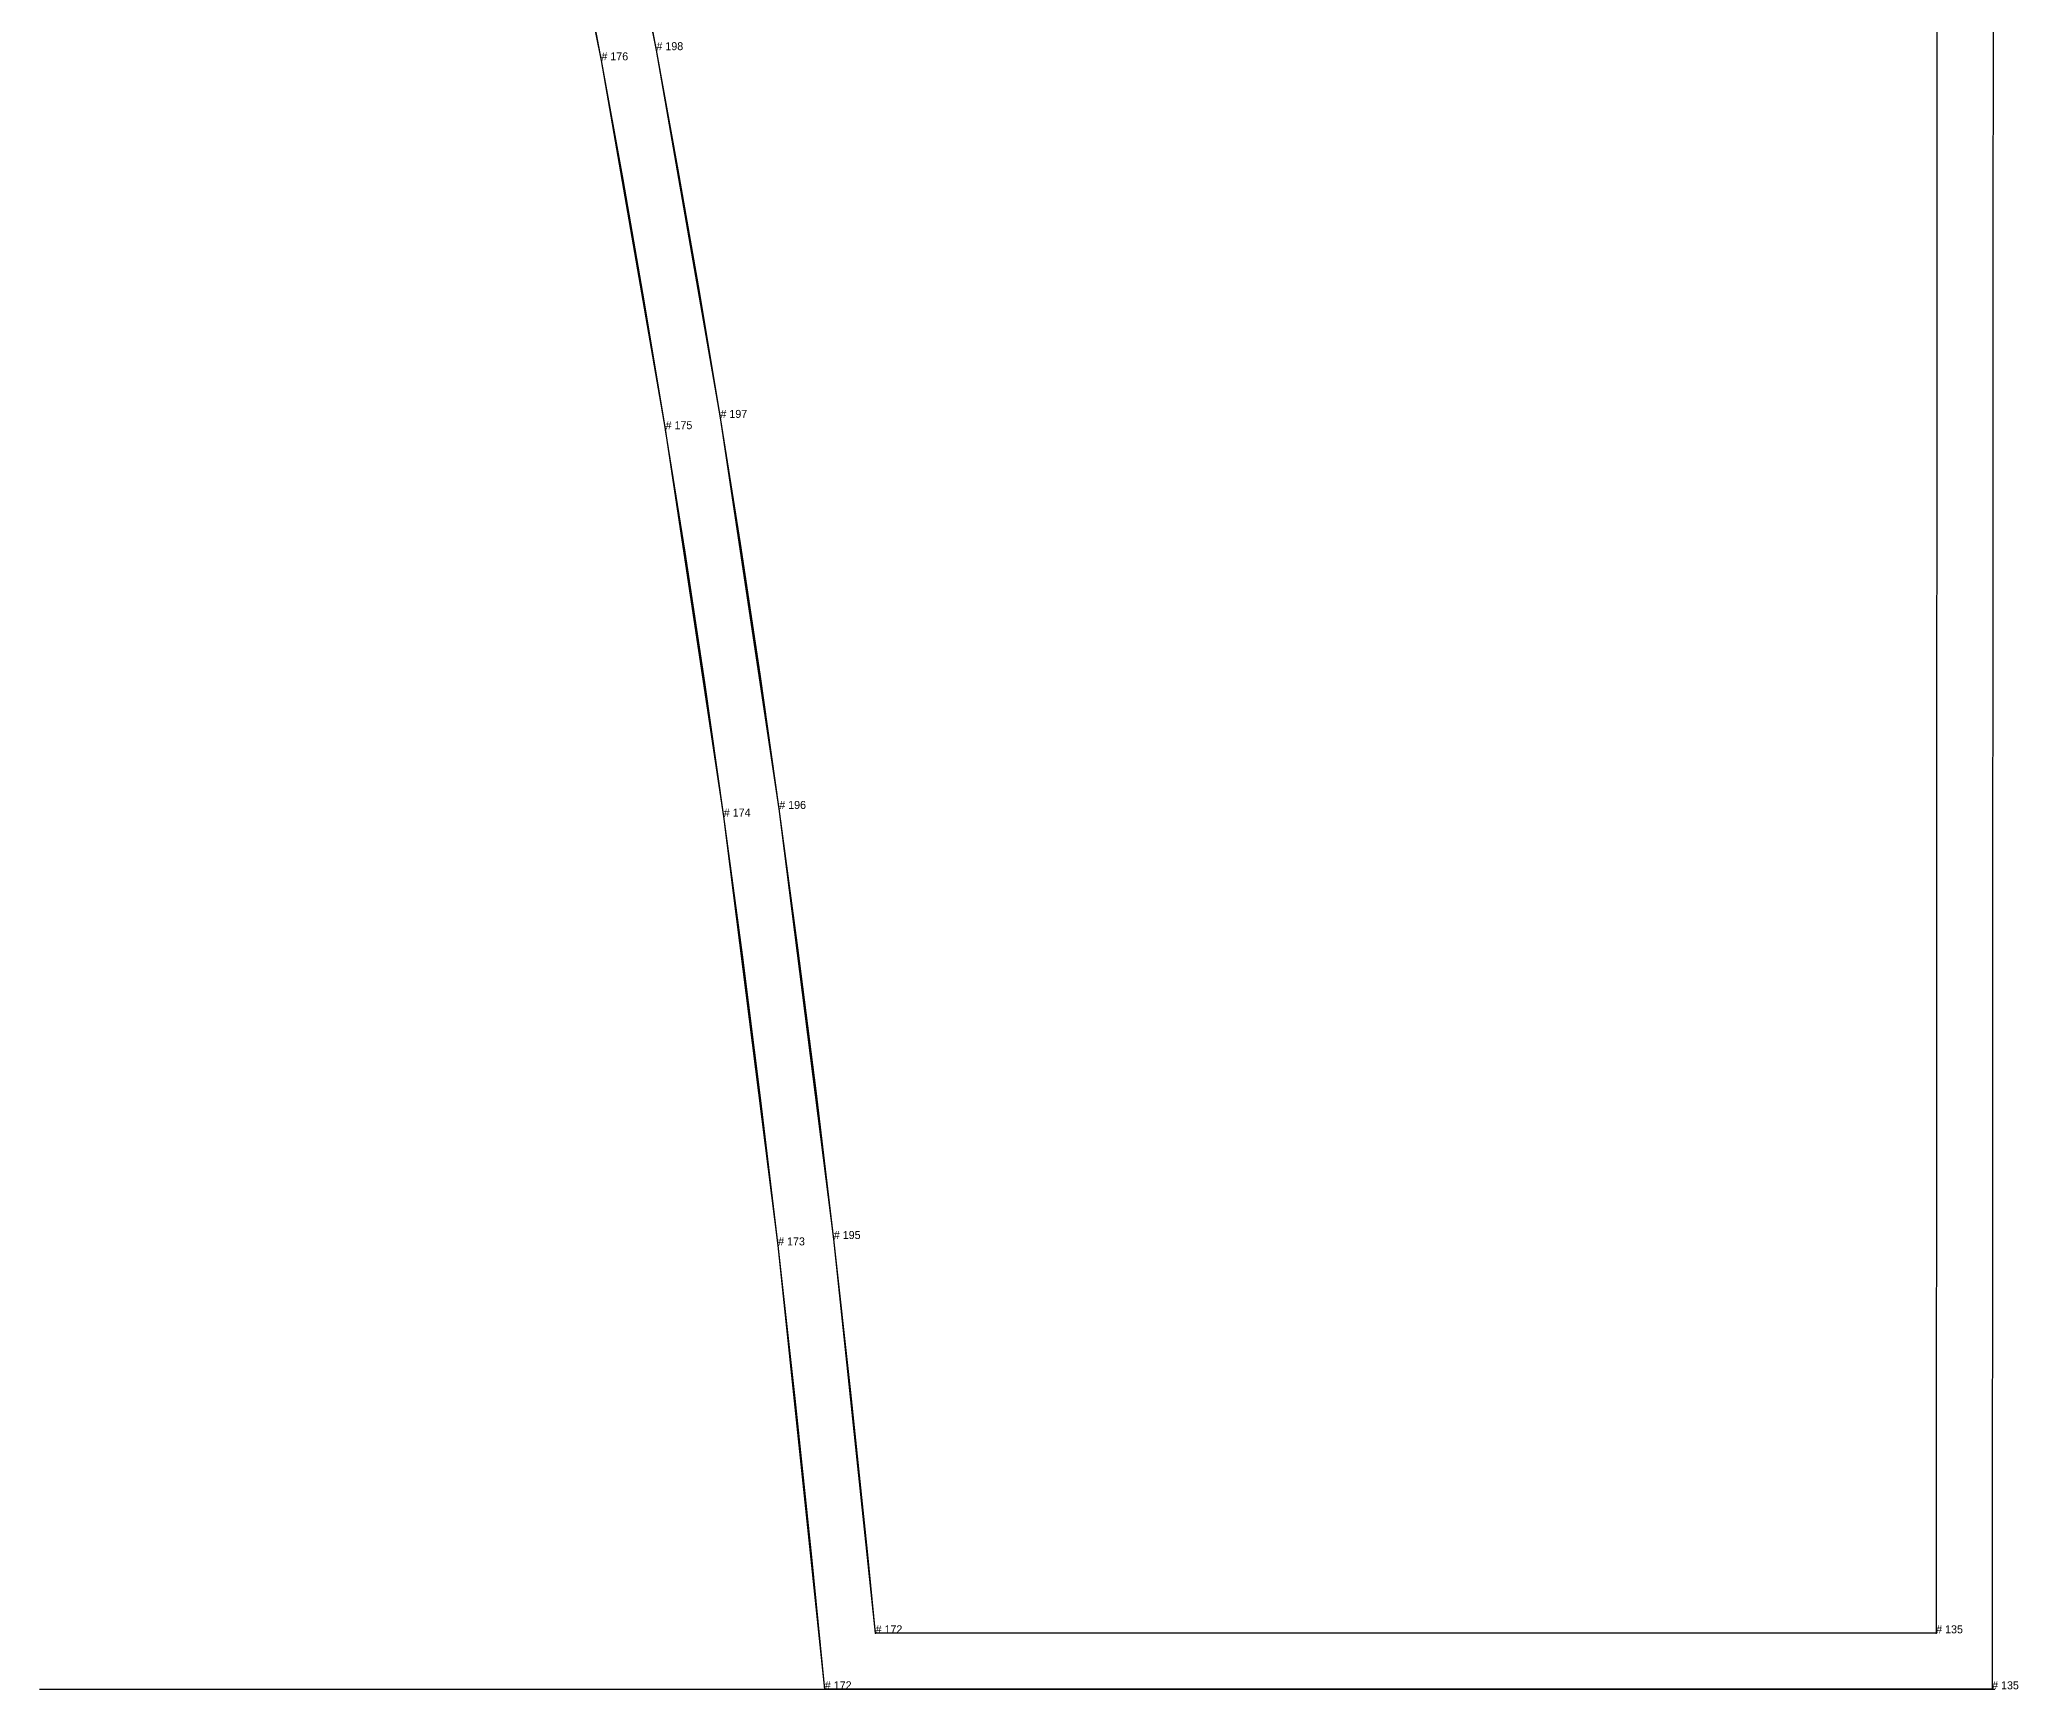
# Model space of a CAD drawing. Extents: x 0 to 1211, y -69 to 1226.
# Drawn here: x 902 to 1149.3, y 603.8 to 810 of the extents above; entities that cross this region are included whole.
import ezdxf

# ---------------------------------------------------------------- set-up
doc = ezdxf.new("R2010")
doc.units = 0

# ---------------------------------------------------------------- blocks, each defined once
blk = doc.blocks.new('piece_Detail_s500-120_M')
at = {"layer": '1'}
blk.add_lwpolyline([(1146, 603.8), (1000.1, 603.8), (994.27, 659.28), (987.48, 712.87), (980.2, 761.29), (972.18, 807.39), (956.21, 886.38), (936.66, 974.05), (922.62, 1037.22), (909.51, 1099.49), (901.96, 1137.11), (913.46, 1136.41), (919.4, 1136.9), (941.94, 1143.04), (971.1, 1155.35), (1000.12, 1167.8), (1026.05, 1180.17), (1055.1, 1193.53), (1067.82, 1199.78), (1087.92, 1208.44), (1093.05, 1210.62), (1110.24, 1216.22), (1138.7, 1223.5), (1146.33, 1225.29)], close=True, dxfattribs=at)
at = {"layer": '14'}
blk.add_lwpolyline([(1139.01, 610.8), (1006.45, 610.8), (1001.23, 660.08), (994.41, 713.83), (987.06, 762.7), (979.06, 808.66), (963.06, 887.86), (943.56, 975.29), (929.46, 1038.7), (916.42, 1100.66), (910.61, 1129.51), (916.61, 1129.54), (925.48, 1130.87), (951.2, 1139.07), (973.87, 1148.92), (1002.96, 1161.4), (1029.05, 1173.85), (1058.08, 1187.19), (1070.8, 1193.45), (1088.86, 1201.24), (1095.67, 1204.13), (1112.17, 1209.49), (1139.32, 1216.45)], close=True, dxfattribs=at)
at = {"layer": '2'}
for p in [(1006.45, 610.8), (1139.01, 610.8), (1000.1, 603.8), (1146, 603.8)]:
    blk.add_point(p, dxfattribs=at)
at = {"layer": '3'}
for p in [(972.18, 807.39), (979.06, 808.66), (987.06, 762.7), (980.2, 761.29), (987.48, 712.87), (994.41, 713.83), (994.27, 659.28), (1001.23, 660.08)]:
    blk.add_point(p, dxfattribs=at)
at = {"layer": '5'}
blk.add_line((901.96, 603.8), (1146.33, 603.8), dxfattribs=at)
at = {"layer": '84'}
blk.add_lwpolyline([(1146.33, 1225.29), (1146, 603.8), (1000.1, 603.8), (998.47, 620.33), (996.41, 640.16), (994.27, 659.28), (992.07, 677.74), (989.81, 695.58), (987.48, 712.87), (985.09, 729.64), (982.63, 745.94), (980.21, 761.23), (980.2, 761.29), (980.11, 761.82), (977.53, 777.32), (974.89, 792.5), (972.18, 807.39), (968.02, 829.33)], dxfattribs=at)
at = {"layer": '87'}
blk.add_lwpolyline([(1139.32, 1216.45), (1139.01, 610.8), (1006.45, 610.8), (1005.44, 621.04), (1003.36, 640.91), (1001.23, 660.08), (999.02, 678.59), (996.75, 696.49), (994.41, 713.83), (992.01, 730.66), (989.55, 747.01), (987.06, 762.7), (987.02, 762.94), (984.43, 778.5), (981.78, 793.72), (979.06, 808.66), (974.89, 830.67)], dxfattribs=at)
at = {"layer": '1'}
for s, p in [('# 176', (972.18, 807.39)), ('# 175', (980.2, 761.29)), ('# 174', (987.48, 712.87)), ('# 173', (994.27, 659.28)), ('# 172', (1000.1, 603.8)), ('# 135', (1146, 603.8))]:
    blk.add_text(s, height=1, dxfattribs=at).set_placement(p)
at = {"layer": '14'}
for s, p in [('# 198', (979.06, 808.66)), ('# 197', (987.06, 762.7)), ('# 196', (994.41, 713.83)), ('# 195', (1001.23, 660.08)), ('# 172', (1006.45, 610.8)), ('# 135', (1139.01, 610.8))]:
    blk.add_text(s, height=1, dxfattribs=at).set_placement(p)

msp = doc.modelspace()

# ---------------------------------------------------------------- block references
at = {"layer": '1'}
msp.add_blockref('piece_Detail_s500-120_M', (0, 0), dxfattribs=at)

doc.saveas('drawing.dxf')
